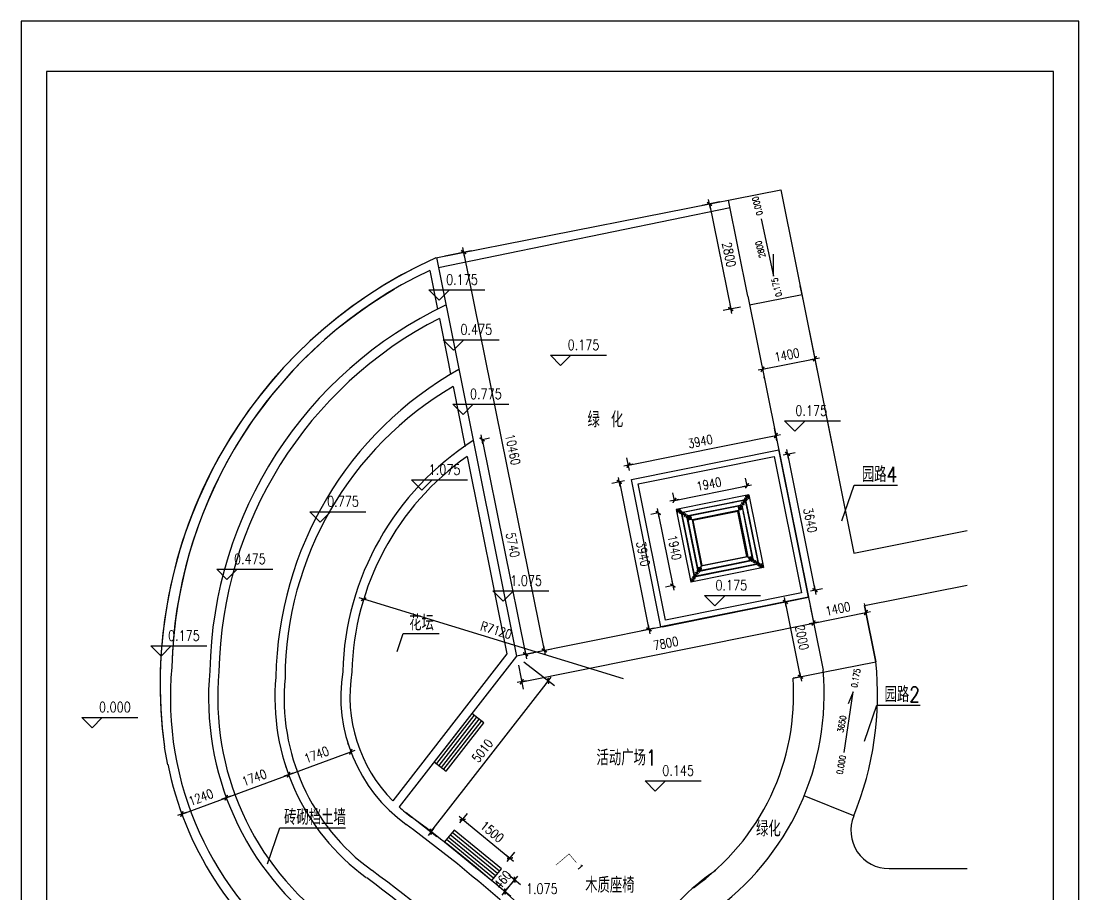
# Model space of a CAD drawing. Extents: x 1035948 to 1665131, y -158296 to 142149.
# Drawn here: x 1035948 to 1063668, y -16198 to 6684 of the extents above; entities that cross this region are included whole.
import ezdxf
from ezdxf.enums import TextEntityAlignment as Align

# ---------------------------------------------------------------- set-up
doc = ezdxf.new("R2010")
doc.units = 0
doc.header["$LTSCALE"] = 200
doc.header["$MEASUREMENT"] = 0
doc.linetypes.add('DASH', pattern=[0.35, 0.25, -0.1])
doc.layers.get('0').update_dxf_attribs({"linetype": 'CONTINUOUS'})
doc.layers.get('DEFPOINTS').update_dxf_attribs({"linetype": 'CONTINUOUS'})
for name, color, linetype in [('DL', 21, 'CONTINUOUS'), ('HATCH', 7, 'CONTINUOUS'), ('PUB_DIM', 3, 'CONTINUOUS'), ('PUB_TEXT', 7, 'CONTINUOUS'), ('PUB_WINDW', 7, 'CONTINUOUS'), ('WLL1', 7, 'CONTINUOUS')]:
    doc.layers.add(name, color=color, linetype=linetype)
doc.styles.add('_HZTXT', font='txt.shx', dxfattribs={"width": 0.8, "bigfont": 'hztxt.shx'})
doc.styles.add('COMP', font='complex', dxfattribs={"bigfont": 'hztxt'})
doc.styles.add('DIM_FONT', font='SIMPLEX.shx', dxfattribs={"width": 0.8})
doc.dimstyles.new('DIMN80', dxfattribs={"dimscale": 0.8, "dimtxt": 300, "dimasz": 1, "dimexe": 250, "dimexo": 300, "dimgap": 150, "dimtad": 1, "dimdec": 0, "dimzin": 0, "dimdsep": 46, "dimtxsty": 'DIM_FONT', "dimblk": '_DIMX', "dimcen": 0.09, "dimclrt": 7, "dimadec": 0, "dimazin": 0, "dimtfac": 1, "dimtdec": 0, "dimtix": 1, "dimtmove": 2, "dimatfit": 3, "dimldrblk": '_DIMX', "dimfxl": 0, "dimtolj": 1, "dimtzin": 0, "dimarcsym": 0})

# ---------------------------------------------------------------- blocks, each defined once
blk = doc.blocks.new('_DIMX')
blk.add_line((-150, 0), (150, 0))
at = {"const_width": 50}
blk.add_lwpolyline([(-70, -70), (70, 70)], dxfattribs=at)
blk = doc.blocks.new('*D199')
at = {"color": 0, "linetype": 'ByBlock'}
for p, q in [((1237955, 34226), (1237620, 34159)), ((1237817, 34198), (1238593, 30337)), ((1238732, 30364), (1238397, 30296))]:
    blk.add_line(p, q, dxfattribs=at)
at = {"layer": 'DEFPOINTS', "color": 0, "linetype": 'ByBlock'}
for p in [(1238190, 34274), (1238593, 30336), (1238967, 30411)]:
    blk.add_point(p, dxfattribs=at)
at = {"color": 0, "linetype": 'ByBlock', "xscale": 0.8, "yscale": 0.8, "zscale": 0.8}
for p, rotation in [((1237816, 34198), 101.3744453795082), ((1238593, 30336), 281.3744453795081)]:
    blk.add_blockref('_DIMX', p, dxfattribs=dict(at, rotation=rotation))
at = {"color": 7, "linetype": 'ByBlock', "insert": (1238440, 32315), "char_height": 240, "attachment_point": 5, "rotation": 281.3744, "style": 'DIM_FONT'}
blk.add_mtext('\\A1;3940', dxfattribs=at)
blk = doc.blocks.new('*D75')
at = {"color": 0, "linetype": 'ByBlock'}
for p, q in [((1232923, 30689), (1232931, 30649)), ((1231551, 30412), (1231558, 30373)), ((1231599, 30177), (1232970, 30453))]:
    blk.add_line(p, q, dxfattribs=at)
at = {"layer": 'DEFPOINTS', "color": 0, "linetype": 'ByBlock'}
for p in [(1232970, 30453), (1232970, 30453), (1231598, 30177)]:
    blk.add_point(p, dxfattribs=at)
at = {"color": 0, "linetype": 'ByBlock', "xscale": 0.8, "yscale": 0.8, "zscale": 0.8}
for p, rotation in [((1232970, 30453), 11.37783623031225), ((1231598, 30177), 191.3778362303123)]:
    blk.add_blockref('_DIMX', p, dxfattribs=dict(at, rotation=rotation))
at = {"color": 7, "linetype": 'ByBlock', "insert": (1232237, 30551), "char_height": 240, "attachment_point": 5, "rotation": 11.3778, "style": 'DIM_FONT'}
blk.add_mtext('\\A1;1400', dxfattribs=at)
blk = doc.blocks.new('*D73')
at = {"color": 0, "linetype": 'ByBlock'}
for p, q in [((1222911, 34983), (1224051, 29360)), ((1222919, 34986), (1223107, 35024)), ((1224059, 29361), (1224247, 29399))]:
    blk.add_line(p, q, dxfattribs=at)
at = {"layer": 'DEFPOINTS', "color": 0, "linetype": 'ByBlock'}
for p in [(1222684, 34938), (1223824, 29313), (1224051, 29359)]:
    blk.add_point(p, dxfattribs=at)
at = {"color": 0, "linetype": 'ByBlock', "xscale": 0.8, "yscale": 0.8, "zscale": 0.8}
for p, rotation in [((1222911, 34984), 101.457050569798), ((1224051, 29359), 281.457050569798)]:
    blk.add_blockref('_DIMX', p, dxfattribs=dict(at, rotation=rotation))
at = {"color": 7, "linetype": 'ByBlock', "insert": (1223716, 32219), "char_height": 240, "attachment_point": 5, "rotation": 281.4571, "style": 'DIM_FONT'}
blk.add_mtext('\\A1;5740', dxfattribs=at)
blk = doc.blocks.new('*D64')
at = {"color": 0, "linetype": 'ByBlock'}
for p, q in [((1221937, 39791), (1222623, 39931)), ((1222427, 39890), (1224541, 29459)), ((1224051, 29359), (1224737, 29498))]:
    blk.add_line(p, q, dxfattribs=at)
at = {"layer": 'DEFPOINTS', "color": 0, "linetype": 'ByBlock'}
for p in [(1221701, 39744), (1224541, 29458), (1223816, 29311)]:
    blk.add_point(p, dxfattribs=at)
at = {"color": 0, "linetype": 'ByBlock', "xscale": 0.8, "yscale": 0.8, "zscale": 0.8}
for p, rotation in [((1222427, 39891), 101.4570505697993), ((1224541, 29458), 281.4570505697993)]:
    blk.add_blockref('_DIMX', p, dxfattribs=dict(at, rotation=rotation))
at = {"color": 7, "linetype": 'ByBlock', "insert": (1223719, 34722), "char_height": 240, "attachment_point": 5, "rotation": 281.4571, "style": 'DIM_FONT'}
blk.add_mtext('\\A1;10460', dxfattribs=at)
blk = doc.blocks.new('*D69')
at = {"color": 0, "linetype": 'ByBlock'}
blk.add_line((1226616, 28716), (1219808, 30799), dxfattribs=at)
at = {"layer": 'DEFPOINTS', "color": 0, "linetype": 'ByBlock'}
for p in [(1219807, 30799), (1226616, 28716)]:
    blk.add_point(p, dxfattribs=at)
at = {"color": 0, "linetype": 'ByBlock', "xscale": 0.8, "yscale": 0.8, "zscale": 0.8, "rotation": 162.9922443339388}
blk.add_blockref('_DIMX', (1219807, 30799), dxfattribs=at)
at = {"color": 7, "linetype": 'ByBlock', "insert": (1223282, 29987), "char_height": 240, "attachment_point": 5, "rotation": 342.9922, "style": 'DIM_FONT'}
blk.add_mtext('\\A1;R7120', dxfattribs=at)
blk = doc.blocks.new('*D74')
at = {"color": 0, "linetype": 'ByBlock'}
for p, q in [((1231510, 30615), (1231637, 29981)), ((1223952, 28639), (1231597, 30177)), ((1223863, 29076), (1223991, 28443))]:
    blk.add_line(p, q, dxfattribs=at)
at = {"layer": 'DEFPOINTS', "color": 0, "linetype": 'ByBlock'}
for p in [(1231463, 30850), (1231598, 30177), (1223816, 29312)]:
    blk.add_point(p, dxfattribs=at)
at = {"color": 0, "linetype": 'ByBlock', "xscale": 0.8, "yscale": 0.8, "zscale": 0.8}
for p, rotation in [((1231598, 30177), 11.37529453313634), ((1223951, 28639), 191.3752945331363)]:
    blk.add_blockref('_DIMX', p, dxfattribs=dict(at, rotation=rotation))
at = {"color": 7, "linetype": 'ByBlock', "insert": (1227727, 29643), "char_height": 240, "attachment_point": 5, "rotation": 11.3753, "style": 'DIM_FONT'}
blk.add_mtext('\\A1;7800', dxfattribs=at)
blk = doc.blocks.new('*D77')
at = {"color": 0, "linetype": 'ByBlock'}
for p, q in [((1230829, 30723), (1230665, 30690)), ((1231256, 28769), (1230861, 30728)), ((1231224, 28762), (1231060, 28729))]:
    blk.add_line(p, q, dxfattribs=at)
at = {"layer": 'DEFPOINTS', "color": 0, "linetype": 'ByBlock'}
for p in [(1231065, 30770), (1230861, 30729), (1231459, 28809)]:
    blk.add_point(p, dxfattribs=at)
at = {"color": 0, "linetype": 'ByBlock', "xscale": 0.8, "yscale": 0.8, "zscale": 0.8}
for p, rotation in [((1230861, 30729), 101.3778362303169), ((1231256, 28768), 281.377836230317)]:
    blk.add_blockref('_DIMX', p, dxfattribs=dict(at, rotation=rotation))
at = {"color": 7, "linetype": 'ByBlock', "insert": (1231294, 29796), "char_height": 240, "attachment_point": 5, "rotation": 281.3778, "style": 'DIM_FONT'}
blk.add_mtext('\\A1;2000', dxfattribs=at)
blk = doc.blocks.new('*D63')
at = {"color": 0, "linetype": 'ByBlock'}
for p, q in [((1219388, 27029), (1219402, 26991)), ((1217841, 26203), (1219471, 26804)), ((1217757, 26428), (1217771, 26391))]:
    blk.add_line(p, q, dxfattribs=at)
at = {"layer": 'DEFPOINTS', "color": 0, "linetype": 'ByBlock'}
for p in [(1219471, 26804), (1219471, 26804), (1217840, 26203)]:
    blk.add_point(p, dxfattribs=at)
at = {"color": 0, "linetype": 'ByBlock', "xscale": 0.8, "yscale": 0.8, "zscale": 0.8}
for p, rotation in [((1219471, 26804), 20.2121637459076), ((1217840, 26203), 200.2121637459076)]:
    blk.add_blockref('_DIMX', p, dxfattribs=dict(at, rotation=rotation))
at = {"color": 7, "linetype": 'ByBlock', "insert": (1218573, 26729), "char_height": 240, "attachment_point": 5, "rotation": 20.2122, "style": 'DIM_FONT'}
blk.add_mtext('\\A1;1740', dxfattribs=at)
blk = doc.blocks.new('*D61')
at = {"color": 0, "linetype": 'ByBlock'}
for p, q in [((1216124, 25827), (1216138, 25790)), ((1215044, 25174), (1216206, 25602)), ((1214960, 25399), (1214974, 25361))]:
    blk.add_line(p, q, dxfattribs=at)
at = {"layer": 'DEFPOINTS', "color": 0, "linetype": 'ByBlock'}
for p in [(1216207, 25602), (1216207, 25602), (1215043, 25174)]:
    blk.add_point(p, dxfattribs=at)
at = {"color": 0, "linetype": 'ByBlock', "xscale": 0.8, "yscale": 0.8, "zscale": 0.8}
for p, rotation in [((1216207, 25602), 20.21216374590945), ((1215043, 25174), 200.2121637459095)]:
    blk.add_blockref('_DIMX', p, dxfattribs=dict(at, rotation=rotation))
at = {"color": 7, "linetype": 'ByBlock', "insert": (1215542, 25613), "char_height": 240, "attachment_point": 5, "rotation": 20.2122, "style": 'DIM_FONT'}
blk.add_mtext('\\A1;1240', dxfattribs=at)
blk = doc.blocks.new('*D62')
at = {"color": 0, "linetype": 'ByBlock'}
for p, q in [((1217757, 26428), (1217771, 26391)), ((1216207, 25602), (1217839, 26203)), ((1216124, 25827), (1216137, 25790))]:
    blk.add_line(p, q, dxfattribs=at)
at = {"layer": 'DEFPOINTS', "color": 0, "linetype": 'ByBlock'}
for p in [(1217840, 26203), (1217840, 26203), (1216207, 25602)]:
    blk.add_point(p, dxfattribs=at)
at = {"color": 0, "linetype": 'ByBlock', "xscale": 0.8, "yscale": 0.8, "zscale": 0.8}
for p, rotation in [((1217840, 26203), 20.21216374591999), ((1216207, 25602), 200.21216374592)]:
    blk.add_blockref('_DIMX', p, dxfattribs=dict(at, rotation=rotation))
at = {"color": 7, "linetype": 'ByBlock', "insert": (1216940, 26128), "char_height": 240, "attachment_point": 5, "rotation": 20.2122, "style": 'DIM_FONT'}
blk.add_mtext('\\A1;1740', dxfattribs=at)
blk = doc.blocks.new('*D72')
at = {"color": 0, "linetype": 'ByBlock'}
for p, q in [((1223647, 23925), (1223394, 23615)), ((1223491, 24053), (1223802, 23799)), ((1223648, 23926), (1223648, 23926)), ((1223237, 23743), (1223549, 23489)), ((1223393, 23615), (1223393, 23614))]:
    blk.add_line(p, q, dxfattribs=at)
at = {"layer": 'DEFPOINTS', "color": 0, "linetype": 'ByBlock'}
for p in [(1223305, 24205), (1223052, 23895), (1223394, 23615)]:
    blk.add_point(p, dxfattribs=at)
at = {"color": 0, "linetype": 'ByBlock', "xscale": 0.8, "yscale": 0.8, "zscale": 0.8}
for p, rotation in [((1223647, 23925), 230.7364818868409), ((1223394, 23615), 50.73648188684094)]:
    blk.add_blockref('_DIMX', p, dxfattribs=dict(at, rotation=rotation))
at = {"color": 7, "linetype": 'ByBlock', "insert": (1223335, 23922), "char_height": 240, "attachment_point": 5, "rotation": 50.7365, "style": 'DIM_FONT'}
blk.add_mtext('\\A1;460', dxfattribs=at)
blk = doc.blocks.new('_SECTION')
at = {"const_width": 0.1}
blk.add_lwpolyline([(2, 0), (0, 0), (0, 3)], dxfattribs=at)
at = {"style": 'COMP'}
blk.add_attdef('A', text='', height=1, dxfattribs=at).set_placement((3, 0), align=Align.MIDDLE)
blk = doc.blocks.new('*D71')
at = {"color": 0, "linetype": 'ByBlock'}
for p, q in [((1222211, 25409), (1222412, 25654)), ((1222286, 25499), (1223524, 24487)), ((1223450, 24396), (1223651, 24642))]:
    blk.add_line(p, q, dxfattribs=at)
at = {"layer": 'DEFPOINTS', "color": 0, "linetype": 'ByBlock'}
for p in [(1222060, 25223), (1223524, 24487), (1223298, 24210)]:
    blk.add_point(p, dxfattribs=at)
at = {"color": 0, "linetype": 'ByBlock', "xscale": 0.8, "yscale": 0.8, "zscale": 0.8}
for p, rotation in [((1222286, 25499), 140.7364818868228), ((1223524, 24487), 320.7364818868228)]:
    blk.add_blockref('_DIMX', p, dxfattribs=dict(at, rotation=rotation))
at = {"color": 7, "linetype": 'ByBlock', "insert": (1223057, 25179), "char_height": 240, "attachment_point": 5, "rotation": 320.7365, "style": 'DIM_FONT'}
blk.add_mtext('\\A1;1500', dxfattribs=at)
blk = doc.blocks.new('*D70')
at = {"color": 0, "linetype": 'ByBlock'}
for p, q in [((1224005, 29164), (1224807, 28539)), ((1221570, 24710), (1224649, 28661)), ((1220925, 25212), (1221727, 24587))]:
    blk.add_line(p, q, dxfattribs=at)
at = {"layer": 'DEFPOINTS', "color": 0, "linetype": 'ByBlock'}
for p in [(1223816, 29311), (1224649, 28662), (1220736, 25359)]:
    blk.add_point(p, dxfattribs=at)
at = {"color": 0, "linetype": 'ByBlock', "xscale": 0.8, "yscale": 0.8, "zscale": 0.8}
for p, rotation in [((1224649, 28662), 52.07008714838097), ((1221569, 24710), 232.070087148381)]:
    blk.add_blockref('_DIMX', p, dxfattribs=dict(at, rotation=rotation))
at = {"color": 7, "linetype": 'ByBlock', "insert": (1222920, 26833), "char_height": 240, "attachment_point": 5, "rotation": 52.0701, "style": 'DIM_FONT'}
blk.add_mtext('\\A1;5010', dxfattribs=at)
blk = doc.blocks.new('*D65')
at = {"color": 0, "linetype": 'ByBlock'}
for p, q in [((1229134, 41205), (1228676, 41113)), ((1228872, 41152), (1229426, 38401)), ((1229688, 38453), (1229230, 38361))]:
    blk.add_line(p, q, dxfattribs=at)
at = {"layer": 'DEFPOINTS', "color": 0, "linetype": 'ByBlock'}
for p in [(1229369, 41253), (1229426, 38400), (1229923, 38500)]:
    blk.add_point(p, dxfattribs=at)
at = {"color": 0, "linetype": 'ByBlock', "xscale": 0.8, "yscale": 0.8, "zscale": 0.8}
for p, rotation in [((1228872, 41153), 101.3778362249706), ((1229426, 38400), 281.3778362249706)]:
    blk.add_blockref('_DIMX', p, dxfattribs=dict(at, rotation=rotation))
at = {"color": 7, "linetype": 'ByBlock', "insert": (1229385, 39824), "char_height": 240, "attachment_point": 5, "rotation": 281.3778, "style": 'DIM_FONT'}
blk.add_mtext('\\A1;2800', dxfattribs=at)
blk = doc.blocks.new('*D400')
at = {"color": 0, "linetype": 'ByBlock'}
for p, q in [((1230686, 35053), (1230996, 35116)), ((1230800, 35075), (1231518, 31508)), ((1231404, 31485), (1231714, 31547))]:
    blk.add_line(p, q, dxfattribs=at)
at = {"layer": 'DEFPOINTS', "color": 0, "linetype": 'ByBlock'}
for p in [(1230450, 35006), (1231168, 31437), (1231518, 31508)]:
    blk.add_point(p, dxfattribs=at)
at = {"color": 0, "linetype": 'ByBlock', "xscale": 0.8, "yscale": 0.8, "zscale": 0.8}
for p, rotation in [((1230800, 35076), 101.3744453829457), ((1231518, 31508), 281.3744453829457)]:
    blk.add_blockref('_DIMX', p, dxfattribs=dict(at, rotation=rotation))
at = {"color": 7, "linetype": 'ByBlock', "insert": (1231394, 33339), "char_height": 240, "attachment_point": 5, "rotation": 281.3744, "style": 'DIM_FONT'}
blk.add_mtext('\\A1;3640', dxfattribs=at)
blk = doc.blocks.new('*D198')
at = {"color": 0, "linetype": 'ByBlock'}
for p, q in [((1241947, 35274), (1241879, 35609)), ((1238057, 34636), (1241918, 35412)), ((1238084, 34497), (1238017, 34832))]:
    blk.add_line(p, q, dxfattribs=at)
at = {"layer": 'DEFPOINTS', "color": 0, "linetype": 'ByBlock'}
for p in [(1241919, 35413), (1241994, 35039), (1238131, 34262)]:
    blk.add_point(p, dxfattribs=at)
at = {"color": 0, "linetype": 'ByBlock', "xscale": 0.8, "yscale": 0.8, "zscale": 0.8}
for p, rotation in [((1241919, 35413), 11.37444538293889), ((1238056, 34636), 191.3744453829389)]:
    blk.add_blockref('_DIMX', p, dxfattribs=dict(at, rotation=rotation))
at = {"color": 7, "linetype": 'ByBlock', "insert": (1239940, 35259), "char_height": 240, "attachment_point": 5, "rotation": 11.3744, "style": 'DIM_FONT'}
blk.add_mtext('\\A1;3940', dxfattribs=at)
blk = doc.blocks.new('*D201')
at = {"color": 0, "linetype": 'ByBlock'}
for p, q in [((1229737, 34240), (1229698, 34438)), ((1227836, 33859), (1229736, 34242)), ((1227835, 33858), (1227796, 34055))]:
    blk.add_line(p, q, dxfattribs=at)
at = {"layer": 'DEFPOINTS', "color": 0, "linetype": 'ByBlock'}
for p in [(1229737, 34242), (1229785, 34005), (1227883, 33622)]:
    blk.add_point(p, dxfattribs=at)
at = {"color": 0, "linetype": 'ByBlock', "xscale": 0.8, "yscale": 0.8, "zscale": 0.8}
for p, rotation in [((1229737, 34242), 11.3744453800315), ((1227835, 33859), 191.3744453800315)]:
    blk.add_blockref('_DIMX', p, dxfattribs=dict(at, rotation=rotation))
at = {"color": 7, "linetype": 'ByBlock', "insert": (1228739, 34286), "char_height": 240, "attachment_point": 5, "rotation": 11.3744, "style": 'DIM_FONT'}
blk.add_mtext('\\A1;1940', dxfattribs=at)
blk = doc.blocks.new('*D200')
at = {"color": 0, "linetype": 'ByBlock'}
for p, q in [((1227603, 33566), (1227444, 33534)), ((1227640, 33573), (1228023, 31672)), ((1227986, 31664), (1227827, 31632))]:
    blk.add_line(p, q, dxfattribs=at)
at = {"layer": 'DEFPOINTS', "color": 0, "linetype": 'ByBlock'}
for p in [(1227839, 33613), (1228023, 31671), (1228221, 31711)]:
    blk.add_point(p, dxfattribs=at)
at = {"color": 0, "linetype": 'ByBlock', "xscale": 0.8, "yscale": 0.8, "zscale": 0.8}
for p, rotation in [((1227640, 33573), 101.3744453800352), ((1228023, 31671), 281.3744453800352)]:
    blk.add_blockref('_DIMX', p, dxfattribs=dict(at, rotation=rotation))
at = {"color": 7, "linetype": 'ByBlock', "insert": (1228067, 32670), "char_height": 240, "attachment_point": 5, "rotation": 281.3744, "style": 'DIM_FONT'}
blk.add_mtext('\\A1;1940', dxfattribs=at)
blk = doc.blocks.new('*D66')
at = {"color": 0, "linetype": 'ByBlock'}
for p, q in [((1231586, 37334), (1231594, 37295)), ((1230261, 36823), (1231632, 37099)), ((1230308, 36587), (1230300, 36627))]:
    blk.add_line(p, q, dxfattribs=at)
at = {"layer": 'DEFPOINTS', "color": 0, "linetype": 'ByBlock'}
for p in [(1231633, 37099), (1231633, 37099), (1230261, 36823)]:
    blk.add_point(p, dxfattribs=at)
at = {"color": 0, "linetype": 'ByBlock', "xscale": 0.8, "yscale": 0.8, "zscale": 0.8}
for p, rotation in [((1231633, 37099), 11.37783623031677), ((1230261, 36823), 191.3778362303168)]:
    blk.add_blockref('_DIMX', p, dxfattribs=dict(at, rotation=rotation))
at = {"color": 7, "linetype": 'ByBlock', "insert": (1230900, 37196), "char_height": 240, "attachment_point": 5, "rotation": 11.3778, "style": 'DIM_FONT'}
blk.add_mtext('\\A1;1400', dxfattribs=at)

msp = doc.modelspace()

# ---------------------------------------------------------------- linework, layer by layer
for p, q in [((1055019.50308, -5720.4049), (1053117.60617, -6103.01191)), ((1054745.40439, -6132.55767), (1055019.50308, -5720.4049)), ((1055019.50308, -5720.4049), (1055402.11009, -7622.30182)), ((1054933.35778, -5849.93863), (1053247.1399, -6189.15721)), ((1054925.52639, -5861.71442), (1053258.91569, -6196.98861)), ((1054839.38109, -5991.24815), (1053388.44942, -6283.13391)), ((1054831.54969, -6003.02394), (1053400.22521, -6290.9653)), ((1054831.54969, -6003.02394), (1055119.49105, -7434.34843)), ((1054839.38109, -5991.24815), (1055131.26684, -7442.17982)), ((1054925.52639, -5861.71442), (1055260.80057, -7528.32512)), ((1054933.35778, -5849.93863), (1055272.57637, -7536.15651)), ((1053529.75894, -6377.11061), (1053117.60617, -6103.01191)), ((1053117.60617, -6103.01191), (1053500.21318, -8004.90883)), ((1053247.1399, -6189.15721), (1053586.35848, -7875.3751)), ((1053258.91569, -6196.98861), (1053594.18987, -7863.59931)), ((1053388.44942, -6283.13391), (1053680.33518, -7734.06558)), ((1053400.22521, -6290.9653), (1053688.16657, -7722.28978)), ((1054745.40439, -6132.55767), (1053529.75894, -6377.11061)), ((1054745.40439, -6132.55767), (1054989.95732, -7348.20312)), ((1053529.75894, -6377.11061), (1053774.31187, -7592.75606)), ((1055131.26684, -7442.17982), (1053680.33518, -7734.06558)), ((1055119.49105, -7434.34843), (1053688.16657, -7722.28978)), ((1054989.95732, -7348.20312), (1053774.31187, -7592.75606)), ((1054989.95732, -7348.20312), (1055402.11009, -7622.30182)), ((1053774.31187, -7592.75606), (1053500.21318, -8004.90883)), ((1055402.11009, -7622.30182), (1053500.21318, -8004.90883)), ((1055272.57637, -7536.15651), (1053586.35848, -7875.3751)), ((1055260.80057, -7528.32512), (1053594.18987, -7863.59931))]:
    msp.add_line(p, q)
at = {"color": 151}
msp.add_lwpolyline([(1035948.20931, -32520.20333), (1063668.20931, -32520.20333), (1063668.20931, 6683.79667), (1035948.20931, 6683.79667)], close=True, dxfattribs=at)
at = {"color": 5}
msp.add_lwpolyline([(1036608.20931, -31860.20333), (1063008.20931, -31860.20333), (1063008.20931, 5363.79667), (1036608.20931, 5363.79667)], close=True, dxfattribs=at)
msp.add_lwpolyline([(1054729.74161, -6156.10926), (1053553.31053, -6392.77339), (1053789.97466, -7569.20447), (1054966.40574, -7332.54034)], close=True)
at = {"layer": 'DL'}
for p, q in [((1046818.60965, 488.26723), (1055860.0365, 2267.35914)), ((1055860.0365, 2267.35914), (1057775.07477, -7249.1703)), ((1054992.91965, -520.19831), (1054486.36457, 1997.06014)), ((1046884.98586, 236.13323), (1054525.99159, 1800.1389)), ((1046833.66768, 491.23021), (1048932.97846, -9944.21033)), ((1046655.4807, 156.95705), (1046859.41192, -856.45219)), ((1056412.75298, -479.29235), (1056365.40623, -244.00894)), ((1056365.40623, -244.00894), (1057775.07477, -7249.1703)), ((1054992.91965, -520.19831), (1056963.74121, -10313.93546)), ((1056412.75298, -479.29235), (1055040.2664, -755.48173)), ((1046908.55616, -1100.66799), (1047138.00685, -2240.89285)), ((1047138.00685, -2240.89285), (1047202.97292, -2563.73317)), ((1047268.03678, -2887.05938), (1047577.9753, -4427.25791)), ((1047577.9753, -4427.25791), (1047584.4877, -4459.62038)), ((1056579.68944, -8405.44094), (1055810.30474, -4582.08546)), ((1047636.0532, -4715.86835), (1048677.22875, -9889.85253)), ((1057775.07477, -7249.1703), (1060741.0393, -6652.32083)), ((1058051.26415, -8621.65689), (1060741.0393, -8084.10058)), ((1052756.33395, -9174.82564), (1056579.68944, -8405.44094)), ((1058051.26414, -8621.65689), (1058347.18133, -10092.17823)), ((1058051.26414, -8621.65689), (1058347.18133, -10092.17823)), ((1058347.18133, -10092.17823), (1058051.26414, -8621.65689)), ((1058051.26415, -8621.65689), (1058347.18133, -10092.17821)), ((1052756.33395, -9174.82564), (1048932.93294, -9943.98406)), ((1048677.22875, -9889.85253), (1045688.28386, -13738.53777)), ((1048932.97846, -9944.21033), (1045852.94731, -13896.42603)), ((1056968.46022, -10367.30029), (1058347.18133, -10092.17823)), ((1056178.36478, -10526.29344), (1056968.46022, -10367.30029)), ((1039794.29055, -12792.55095), (1039701.1614, -12329.75795)), ((1039794.29055, -12792.55095), (1039701.1614, -12329.75795)), ((1057767.64012, -14132.37277), (1056472.21922, -13601.62991)), ((1058693.06415, -15511.30596), (1060741.0393, -15511.25302))]:
    msp.add_line(p, q, dxfattribs=at)
for points in [[(1051940.02683, -5319.87278), (1055802.64221, -4542.82556), (1056579.68944, -8405.44094), (1052717.07405, -9182.48817)], [(1052116.66373, -5437.34365), (1055685.17134, -4719.46246), (1056403.05253, -8287.97008), (1052834.54492, -9005.85127)]]:
    msp.add_lwpolyline(points, close=True, dxfattribs=at)
for centre, radius, start, end in [((1051842.4574, -10686.37894), 12252.01057, 114.207518447, 187.70839443), ((1051842.4574, -10686.37894), 12252.01057, 117.128669492, 187.70839443), ((1051733.23602, -10539.38541), 11840.41137, 115.394573133, 178.526191174), ((1051700.55394, -10524.7667), 11807.37213, 120.349870653, 178.593026656), ((1051739.0939, -10546.08212), 10848.97343, 115.407353594, 178.853970972), ((1051740.63335, -10547.84201), 10611.22363, 117.089011784, 178.940940544), ((1052041.66615, -10644.07983), 9418.33076, 119.36918809, 179.081379108), ((1051753.74771, -10562.83432), 8890.39501, 120.301948726, 179.696242366), ((1051804.84351, -10559.28643), 7432.52893, 122.627115648, 178.387026652), ((1051733.23602, -10539.38541), 7120.41137, 125.128614634, 178.526191174), ((1048418.64106, -11041.59066), 8560, 174.592111994, 233.950797149), ((1050017.78192, -10959.03989), 8374.38617, 337.732382273, 5.941527162), ((1048418.64106, -11041.59066), 7560, 174.592111994, 233.950797149), ((1048418.64106, -11041.59066), 7320, 174.592111994, 233.950797149), ((1048418.64106, -11041.59066), 5820, 174.592111994, 233.950797149), ((1048418.64106, -11041.59066), 5580, 174.592111994, 233.950797149), ((1048475.18753, -10995.70795), 4150.45179, 171.050893357, 234.052500327), ((1048480.55862, -10991.25165), 3917.19024, 170.670797762, 224.534691878), ((1050013.46507, -10955.43387), 6179.81796, 305.077962295, 3.981952212), ((1050013.46507, -10955.43387), 6979.81796, 305.077962295, 5.27336023), ((1048418.64106, -11041.59066), 8800, 191.37783623, 233.950797149), ((1048418.64106, -11041.59066), 8800, 191.37783623, 233.950797149), ((1048486.6017, -10984.22173), 3926.4576, 227.87535888, 234.04162703), ((1058693.06415, -14511.30596), 1000, 157.732382273, 270.000000002), ((1058693.06415, -14511.30596), 1000, 157.732382273, 270.000000002), ((1023557.86962, -44886.05855), 37914.22442, 41.937705159, 53.634154721), ((1023557.86962, -44886.05855), 38154.22442, 42.202916595, 53.634154721), ((1023557.86962, -44886.05855), 36174.22442, 40.271734389, 53.634154721), ((1023557.86962, -44886.05855), 36414.22442, 40.90788364, 53.634154721), ((1057425.81297, -20400.44976), 5847.13622, 124.06773767, 148.424259464)]:
    msp.add_arc(centre, radius, start, end, dxfattribs=at)
at = {"layer": 'HATCH', "linetype": 'DASH'}
for p, q in [((1054748.78414, -6073.30086), (1054966.16288, -5746.43593)), ((1054798.7446, -6106.52664), (1055016.12334, -5779.66171)), ((1053470.50213, -6373.73086), (1053143.6372, -6156.35212)), ((1053503.72791, -6323.7704), (1053176.86298, -6106.39166)), ((1055015.98835, -7401.54333), (1055342.85328, -7618.92207)), ((1055049.21413, -7351.58287), (1055376.07906, -7568.96161)), ((1053720.97167, -7618.78709), (1053503.59292, -7945.65202)), ((1053770.93213, -7652.01287), (1053553.55339, -7978.8778))]:
    msp.add_line(p, q, dxfattribs=at)
for points in [[(1055007.756, -5738.06859), (1054929.32726, -5753.8462), (1054945.10487, -5832.27494), (1055023.53361, -5816.49733)], [(1054819.80261, -6020.68763), (1054741.37387, -6036.46524), (1054757.15148, -6114.89398), (1054835.58022, -6099.11637)], [(1053135.26986, -6114.759), (1053213.6986, -6098.98139), (1053229.47621, -6177.41013), (1053151.04747, -6193.18774)], [(1053417.8889, -6302.71239), (1053496.31764, -6286.93478), (1053512.09525, -6365.36352), (1053433.66651, -6381.14113)], [(1055101.82736, -7422.60134), (1055086.04975, -7344.1726), (1055007.62101, -7359.95021), (1055023.39862, -7438.37895)], [(1053699.91366, -7704.62609), (1053684.13605, -7626.19736), (1053762.56479, -7610.41975), (1053778.34239, -7688.84849)], [(1055384.4464, -7610.55473), (1055368.66879, -7532.12599), (1055290.24006, -7547.9036), (1055306.01766, -7626.33234)]]:
    msp.add_lwpolyline(points, close=True, dxfattribs=at)
at = {"layer": 'PUB_DIM'}
for p, q in [((1046633.28229, -355.04902), (1047173.28229, -355.04902)), ((1046903.28229, -625.04902), (1046633.28229, -355.04902)), ((1046903.28229, -355.04902), (1048101.568, -355.04902)), ((1047173.28229, -355.04902), (1046903.28229, -625.04902)), ((1047007.71528, -1660.22151), (1047547.71528, -1660.22151)), ((1047277.71528, -1930.22151), (1047007.71528, -1660.22151)), ((1047277.71528, -1660.22151), (1048476.00099, -1660.22151)), ((1047547.71528, -1660.22151), (1047277.71528, -1930.22151)), ((1050087.32347, -2333.54225), (1049817.32347, -2063.54225)), ((1049817.32347, -2063.54225), (1050357.32347, -2063.54225)), ((1050357.32347, -2063.54225), (1050087.32347, -2333.54225)), ((1050087.32347, -2063.54225), (1051285.60919, -2063.54225)), ((1047528.18855, -3617.63284), (1047258.18855, -3347.63284)), ((1047258.18855, -3347.63284), (1047798.18855, -3347.63284)), ((1047528.18855, -3347.63284), (1048726.47426, -3347.63284)), ((1047798.18855, -3347.63284), (1047528.18855, -3617.63284)), ((1055952.94531, -3782.23572), (1056492.94531, -3782.23572)), ((1056222.94531, -4052.23572), (1055952.94531, -3782.23572)), ((1056492.94531, -3782.23572), (1056222.94531, -4052.23572)), ((1056222.94531, -3782.23572), (1057421.23102, -3782.23572)), ((1046176.06243, -5330.52222), (1046716.06243, -5330.52222)), ((1046446.06243, -5600.52222), (1046176.06243, -5330.52222)), ((1046446.06243, -5330.52222), (1047644.34815, -5330.52222)), ((1046716.06243, -5330.52222), (1046446.06243, -5600.52222)), ((1043514.6064, -6163.47691), (1044054.6064, -6163.47691)), ((1043784.6064, -6433.47691), (1043514.6064, -6163.47691)), ((1043784.6064, -6163.47691), (1044982.89211, -6163.47691)), ((1044054.6064, -6163.47691), (1043784.6064, -6433.47691)), ((1041342.54276, -7938.91066), (1041072.54276, -7668.91066)), ((1041072.54276, -7668.91066), (1041612.54276, -7668.91066)), ((1041612.54276, -7668.91066), (1041342.54276, -7938.91066)), ((1041342.54276, -7668.91066), (1042540.82847, -7668.91066)), ((1048582.64355, -8507.61073), (1048312.64355, -8237.61073)), ((1048312.64355, -8237.61073), (1048852.64355, -8237.61073)), ((1048852.64355, -8237.61073), (1048582.64355, -8507.61073)), ((1048582.64355, -8237.61073), (1049780.92927, -8237.61073)), ((1054128.36168, -8625.42354), (1053858.36168, -8355.42354)), ((1053858.36168, -8355.42354), (1054398.36168, -8355.42354)), ((1054128.36168, -8355.42354), (1055326.64739, -8355.42354)), ((1054398.36168, -8355.42354), (1054128.36168, -8625.42354)), ((1039613.49446, -9949.76317), (1039343.49446, -9679.76317)), ((1039343.49446, -9679.76317), (1039883.49446, -9679.76317)), ((1039883.49446, -9679.76317), (1039613.49446, -9949.76317)), ((1039613.49446, -9679.76317), (1040811.78017, -9679.76317)), ((1037535.65276, -11550.62212), (1038075.65276, -11550.62212)), ((1037805.65276, -11820.62212), (1037535.65276, -11550.62212)), ((1037805.65276, -11550.62212), (1039003.93847, -11550.62212)), ((1038075.65276, -11550.62212), (1037805.65276, -11820.62212)), ((1052297.98386, -13212.11368), (1052837.98386, -13212.11368)), ((1052567.98386, -13482.11368), (1052297.98386, -13212.11368)), ((1052567.98386, -13212.11368), (1053766.26957, -13212.11368)), ((1052837.98386, -13212.11368), (1052567.98386, -13482.11368))]:
    msp.add_line(p, q, dxfattribs=at)
at = {"layer": 'PUB_TEXT'}
for p, q in [((1057453.27825, -6406.9622, -22546.75648), (1057775.76077, -5467.6145, -22546.75648)), ((1057775.76077, -5467.6145, -22546.75648), (1058912.28566, -5467.6145, -22546.75648)), ((1045801.25116, -9822.82272, -22546.75648), (1045962.49242, -9353.14887, -22546.75648)), ((1045962.49242, -9353.14887, -22546.75648), (1046904.80098, -9353.14887, -22546.75648)), ((1058048.08781, -12169.59617, -22546.75648), (1058370.57033, -11230.24847, -22546.75648)), ((1058370.57033, -11230.24847, -22546.75648), (1059507.09522, -11230.24847, -22546.75648)), ((1042405.03532, -15384.6466, -22546.75648), (1042727.51784, -14445.2989, -22546.75648)), ((1042727.51784, -14445.2989, -22546.75648), (1044445.1266, -14445.2989, -22546.75648))]:
    msp.add_line(p, q, dxfattribs=at)
at = {"layer": 'PUB_WINDW'}
for p in [(1054601.35044, -5923.52919), (1054624.35945, -6037.90444), (1054879.50164, -6207.58458), (1054993.87689, -6184.57557)]:
    msp.add_point(p, dxfattribs=at)
at = {"layer": 'WLL1'}
for p, q in [((1055346.10975, 1506.11316, -22546.75648), (1055665.93625, 3.26706, -22546.75648)), ((1055665.93625, 3.26706, -22546.75648), (1055665.93625, 585.61991, -22546.75648)), ((1057521.51324, -12470.91533), (1057753.60881, -10885.074)), ((1057753.60881, -10885.074), (1057624.3164, -11196.27248)), ((1046838.09399, -12762.45689), (1047821.60932, -11500.43565)), ((1046901.19505, -12811.63265), (1047884.71038, -11549.61142)), ((1046964.29612, -12860.80842), (1047947.81144, -11598.78718)), ((1047027.39718, -12909.98419), (1048010.91251, -11647.96295)), ((1048381.20056, -15700.79368), (1047142.41121, -14688.17285)), ((1048431.8316, -15638.85421), (1047193.04225, -14626.23338)), ((1048482.46264, -15576.91474), (1047243.67329, -14564.29391)), ((1048330.56952, -15762.73314), (1047091.78017, -14750.11232))]:
    msp.add_line(p, q, dxfattribs=at)
for points in [[(1047090.49824, -12959.15995), (1048074.01357, -11697.13872), (1047758.50826, -11451.25988), (1046774.99293, -12713.28112)], [(1048533.09368, -15514.97527), (1047294.30433, -14502.35445), (1047041.14913, -14812.05178), (1048279.93848, -15824.67261)]]:
    msp.add_lwpolyline(points, close=True, dxfattribs=at)

# ---------------------------------------------------------------- block references
at = {"layer": 'PUB_DIM'}
ref = msp.add_blockref('_SECTION', (1050307.32188, -15127.06133), dxfattribs=dict(at, xscale=-150, yscale=150, zscale=150, rotation=130.4046295972202))
ref.add_attrib('A', '1', dxfattribs={"layer": '0', "height": 150, "rotation": 310.404629597, "style": 'COMP'}).set_placement((1050599.00352, -15469.73), align=Align.MIDDLE)

# ---------------------------------------------------------------- texts
at = {"layer": 'PUB_DIM', "style": 'DIM_FONT', "width": 0.8}
for s, rotation, p in [('0.000', 105, (1055245.59536, 1843.50833, -22546.75648)), ('2800', 105, (1055320.66287, 708.43065, -22546.75648)), ('0.175', 105, (1055749.6288, -287.44003, -22546.75648)), ('0.175', 79.393708379, (1057822.15996, -10520.48972)), ('3650', 79.393708379, (1057456.50406, -11722.27135)), ('0.000', 79.393708379, (1057439.69079, -12793.00831))]:
    msp.add_text(s, height=162, rotation=rotation, dxfattribs=at).set_placement(p, align=Align.MIDDLE)
for s, p in [('0.175', (1047502.42515, -85.04902)), ('0.475', (1047876.85813, -1390.22151)), ('0.175', (1050686.46633, -1793.54225)), ('0.775', (1048127.3314, -3077.63284)), ('0.175', (1056654.07911, -3514.62114)), ('1.075', (1047045.20529, -5060.52222)), ('0.775', (1044383.74926, -5893.47691)), ('0.475', (1041941.68562, -7398.91066)), ('1.075', (1049181.78641, -7967.61073)), ('0.175', (1054559.49548, -8087.80896)), ('0.175', (1040212.63731, -9409.76317)), ('0.000', (1038404.79561, -11280.62212)), ('0.145', (1053167.12672, -12942.11368)), ('1.075', (1049593.43844, -16038.4036, 22546.75648))]:
    msp.add_text(s, height=270, dxfattribs=at).set_placement(p, align=Align.MIDDLE)
at = {"layer": 'PUB_TEXT', "style": '_HZTXT', "width": 0.8}
for s, p in [('绿 化', (1050791.51933, -3954.83205, -22546.75648)), ('园路4', (1057980.51144, -5389.18352, -22546.75648)), ('花坛', (1046117.94029, -9274.71789, -22546.75648)), ('园路2', (1058575.32099, -11151.81749, -22546.75648)), ('活动广场1', (1051026.3295, -12809.17807, -22546.75648)), ('砖砌档土墙', (1042838.66174, -14366.86792, -22546.75648)), ('绿化', (1055207.77457, -14670.88109)), ('木质座椅', (1050729.53476, -16143.99932, -22546.75648))]:
    msp.add_text(s, height=405, dxfattribs=at).set_placement(p)

# ---------------------------------------------------------------- dimensions: what is measured, and where the dimension line sits
at = {"layer": 'WLL1'}
for p1, p2, distance, text, picture, middle, set_off in [((1054486.36457, 1997.06014), (1055040.2664, -755.48173), -506.82155, '2800', '*D65', (1054501.73763, 568.15115), (-174882.81876, -39255.54226)), ((1046818.60965, 488.26723), (1048932.97846, -9944.21033), 740.27792, '10460', '*D64', (1048836.53884, -4533.2557), (-174882.81876, -39255.54226)), ((1047800.71455, -4317.57456), (1048940.7554, -9942.63417), 232.06495, '5740', '*D73', (1048833.3935, -7036.33653), (-174882.81876, -39255.54226)), ((1045852.94731, -13896.42603), (1048932.97846, -9944.21033), -1056.64739, '5010', '*D70', (1048037.10435, -12422.30895), (-174882.81876, -39255.54226)), ((1042957.03843, -13052.38571), (1044588.51066, -12451.72753), 0, '1740', '*D63', (1043689.85516, -12526.83589), (-174882.81876, -39255.54226)), ((1041323.71895, -13653.72399), (1042957.03843, -13052.38571), 0, '1740', '*D62', (1042057.45931, -13127.83412), (-174882.81876, -39255.54226)), ((1047294.30433, -14502.35445), (1048533.09368, -15514.97527), 357.15799, '1500', '*D71', (1048291.63314, -14546.31926), (-174765.24375, -39725.16992)), ((1048539.57979, -15520.27719), (1048286.42458, -15829.97453), 442.05122, '460', '*D72', (1048569.439, -15803.00166), (-174765.24375, -39725.16992))]:
    dim = msp.add_aligned_dim(p1=p1, p2=p2, distance=distance, text=text, dimstyle='DIMN80', dxfattribs=at)
    dim.commit()
    dim.dimension.update_dxf_attribs({"geometry": picture, "text_midpoint": middle, "insert": set_off})
for p1, p2, distance, picture, middle, set_off in [((1055377.81141, -2432.86701), (1056750.29799, -2156.67763), 0, '*D66', (1056016.70795, -2059.48891), (-174882.81876, -39255.54226)), ((1055685.17134, -4719.46246), (1056403.05253, -8287.97008), 356.85959, '*D400', (1056629.24875, -6386.00356), (-174765.24375, -39725.16992)), ((1053117.58505, -6102.90694), (1055019.48197, -5720.29994), 241.59396, '*D201', (1053973.5535, -5439.46836), (-174765.24375, -39725.16992)), ((1052844.52228, -6157.94854), (1053227.12929, -8059.84546), -202.5782, '*D200', (1053072.51259, -7101.51667), (-174994.23193, -39771.23577)), ((1048932.91022, -9943.87111), (1056579.68944, -8405.44094), -686.46355, '*D74', (1052844.3579, -9612.34939), (-174882.81876, -39255.54226)), ((1056576.30523, -10446.21476), (1056181.74898, -8485.51963), 207.38684, '*D77', (1056410.99934, -9459.43333), (-174882.81876, -39255.54226)), ((1056715.11368, -9078.41381), (1058087.60027, -8802.22444), 0, '*D75', (1057354.01022, -8705.03571), (-174882.81876, -39255.54226)), ((1040160.54774, -14081.96805), (1041324.18816, -13653.55124), 0, '*D61', (1040659.44856, -13642.53892), (-174882.81876, -39255.54226))]:
    dim = msp.add_aligned_dim(p1=p1, p2=p2, distance=distance, dimstyle='DIMN80', dxfattribs=at)
    dim.commit()
    dim.dimension.update_dxf_attribs({"geometry": picture, "text_midpoint": middle, "insert": set_off})
for base, p1, p2, angle, picture, middle in [((1055727.46337, -4169.11987), (1051940.02683, -5319.87278), (1055802.64221, -4542.82556), 11.374445383, '*D198', (1053748.82285, -4322.35727)), ((1052402.18992, -9245.83381), (1051998.84838, -5308.03958), (1052775.89561, -9170.65496), 101.37444538, '*D199', (1052248.95252, -7267.19329))]:
    dim = msp.add_linear_dim(base=base, p1=p1, p2=p2, angle=angle, dimstyle='DIMN80', dxfattribs=at)
    dim.commit()
    dim.dimension.update_dxf_attribs({"geometry": picture, "text_midpoint": middle, "insert": (-186191.20977, -39581.70859)})
dim = msp.add_radius_dim(center=(1051733.23602, -10539.38541), mpoint=(1044924.23463, -8456.6569), dimstyle='DIMN80', dxfattribs=at)
dim.commit()
dim.dimension.update_dxf_attribs({"geometry": '*D69', "text_midpoint": (1048399.31811, -9268.63451), "insert": (-174882.81876, -39255.54226)})

doc.saveas('drawing.dxf')
